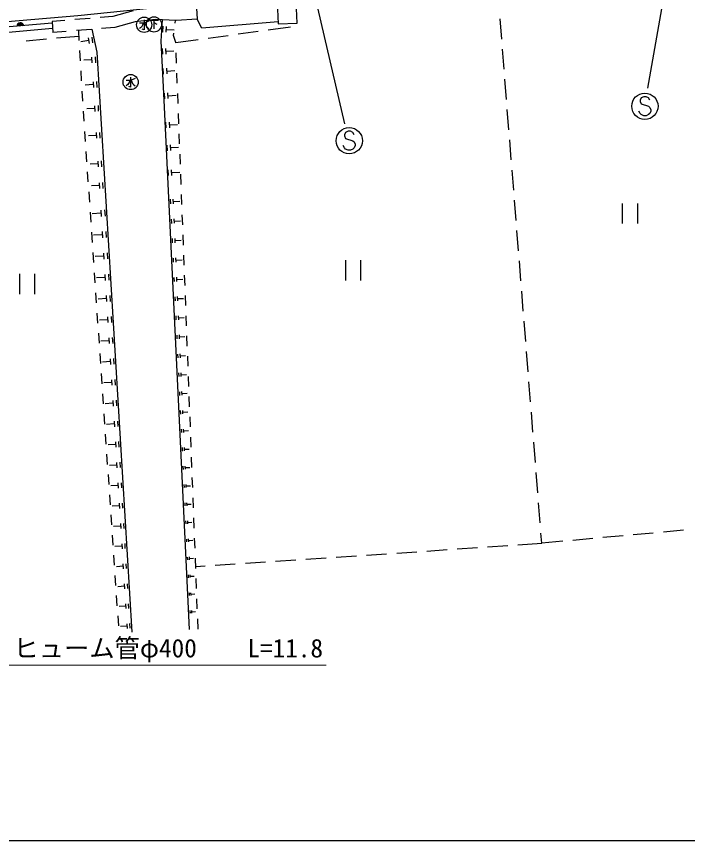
# Model space of a CAD drawing. Units: millimetres, scale not verified. Extents: x 40000 to 680000, y 20000 to 380000.
# Drawn here: x 295847 to 362218, y 205000 to 286474 of the extents above; entities that cross this region are included whole.
import ezdxf
from ezdxf.enums import TextEntityAlignment as Align

# ---------------------------------------------------------------- set-up
doc = ezdxf.new("R2010")
doc.units = ezdxf.units.MM
doc.header["$LTSCALE"] = 1000
for name, color, linetype, lineweight in [('M-BGD', 7, 'Continuous', 25), ('M-STR-HTXT', 7, 'Continuous', 13), ('M-STR-STRC', 7, 'Continuous', 25), ('M-TTL-BAND', 7, 'Continuous', 25), ('S-BGD', 7, 'Continuous', 25)]:
    doc.layers.add(name, color=color, linetype=linetype, lineweight=lineweight)
doc.styles.add('ＭＳ ゴシック', font='')
doc.styles.get('ＭＳ ゴシック').set_extended_font_data('MS Gothic')

msp = doc.modelspace()

# ---------------------------------------------------------------- linework, layer by layer
at = {"layer": 'M-BGD'}
for p, q in [((311534, 285815), (311570, 286068)), ((343841, 284247), (343683, 286241)), ((299380, 285815), (284519, 284536)), ((299423, 285278), (284565, 283999)), ((310314, 284936), (310344, 285500)), ((310652, 284918), (310682, 285482)), ((310667, 285200), (311456, 285158)), ((299804, 284347), (302000, 284543)), ((301968, 285090), (302026, 284092)), ((302951, 284374), (303044, 283817)), ((303285, 284429), (303378, 283873)), ((311367, 284606), (311397, 284824)), ((311603, 283900), (311367, 284606)), ((296816, 284080), (298808, 284258)), ((302998, 284095), (302218, 283966)), ((311604, 283865), (311603, 283900)), ((302084, 283094), (302142, 282095)), ((310309, 282736), (310275, 283299)), ((310647, 282757), (310613, 283320)), ((310630, 283039), (311419, 283087)), ((311680, 281866), (311642, 282865)), ((344078, 281257), (343920, 283250)), ((303297, 282173), (302507, 282138)), ((303284, 282455), (303309, 281891)), ((303623, 282469), (303647, 281905)), ((302200, 281097), (302258, 280099)), ((310405, 280767), (310371, 281330)), ((310744, 280788), (310709, 281351)), ((310726, 281069), (311515, 281118)), ((311756, 279868), (311718, 280867)), ((303443, 279733), (302653, 279698)), ((303431, 280015), (303455, 279451)), ((303769, 280030), (303794, 279466)), ((344316, 278266), (344158, 280260)), ((302316, 279100), (302373, 278132)), ((310525, 278330), (310490, 278893)), ((310863, 278350), (310828, 278914)), ((310845, 278632), (311634, 278681)), ((311832, 277869), (311794, 278868)), ((302373, 278132), (302375, 278102)), ((302443, 277105), (302511, 276107)), ((303585, 277365), (302796, 277331)), ((303573, 277647), (303598, 277083)), ((303911, 277662), (303936, 277098)), ((344553, 275276), (344395, 277269)), ((311908, 275870), (311870, 276870)), ((310663, 275452), (310628, 276015)), ((311001, 275473), (310966, 276036)), ((310983, 275755), (311772, 275803)), ((302580, 275109), (302648, 274112)), ((303744, 274722), (302955, 274687)), ((303732, 275004), (303756, 274440)), ((304070, 275019), (304095, 274455)), ((311984, 273872), (311946, 274871)), ((310770, 273202), (310736, 273765)), ((311108, 273223), (311074, 273786)), ((344791, 272285), (344633, 274279)), ((302716, 273114), (302784, 272116)), ((311091, 273505), (311880, 273553)), ((303902, 272172), (303926, 271608)), ((304240, 272187), (304265, 271623)), ((312060, 271873), (312022, 272873)), ((303914, 271890), (303125, 271856)), ((311226, 270756), (311192, 271319)), ((302853, 271119), (302921, 270121)), ((310888, 270735), (310854, 271299)), ((311209, 271038), (311998, 271086)), ((312136, 269875), (312098, 270874)), ((345028, 269294), (344870, 271288)), ((304043, 269748), (303253, 269713)), ((304031, 270030), (304055, 269466)), ((304369, 270045), (304394, 269481)), ((302989, 269123), (303057, 268126)), ((312212, 267876), (312174, 268875)), ((311108, 267944), (311087, 268395)), ((311379, 267957), (311357, 268408)), ((311368, 268182), (311999, 268212)), ((345266, 266304), (345108, 268298)), ((304194, 267333), (304231, 266708)), ((304569, 267356), (304607, 266730)), ((355762, 267995), (355762, 265995)), ((357262, 267995), (357262, 265995)), ((303126, 267128), (303194, 266130)), ((304213, 267021), (303337, 266968)), ((311201, 266009), (311180, 266450)), ((311466, 266022), (311445, 266463)), ((312288, 265878), (312250, 266877)), ((311455, 266242), (312073, 266272)), ((303262, 265132), (303330, 264135)), ((304345, 264898), (303482, 264846)), ((304327, 265207), (304364, 264590)), ((304697, 265229), (304734, 264612)), ((312364, 263879), (312326, 264878)), ((345503, 263313), (345345, 265307)), ((311293, 264083), (311272, 264515)), ((311552, 264096), (311532, 264528)), ((311542, 264312), (312147, 264341)), ((303399, 263137), (303467, 262139)), ((304478, 262784), (303627, 262733)), ((304459, 263088), (304496, 262481)), ((304824, 263110), (304861, 262502)), ((311385, 262167), (311365, 262590)), ((311638, 262179), (311618, 262602)), ((311628, 262391), (312220, 262419)), ((312440, 261881), (312402, 262880)), ((328381, 262381), (328381, 260381)), ((329881, 262381), (329881, 260381)), ((345741, 260323), (345583, 262316)), ((296131, 261034), (296131, 259034)), ((297631, 261034), (297631, 259034)), ((303535, 261142), (303603, 260144)), ((304591, 260979), (304627, 260380)), ((304951, 261001), (304987, 260402)), ((312516, 259882), (312478, 260881)), ((304609, 260680), (303771, 260629)), ((311476, 260260), (311456, 260674)), ((311724, 260272), (311704, 260686)), ((311714, 260479), (312292, 260507)), ((303672, 259146), (303740, 258149)), ((345978, 257332), (345820, 259326)), ((304741, 258583), (303914, 258534)), ((304723, 258879), (304758, 258288)), ((305077, 258900), (305113, 258309)), ((311567, 258363), (311547, 258767)), ((311809, 258375), (311790, 258778)), ((311799, 258577), (312365, 258604)), ((312592, 257883), (312554, 258883)), ((303808, 257151), (303876, 256153)), ((304854, 256787), (304889, 256205)), ((305203, 256808), (305238, 256226)), ((311657, 256475), (311638, 256869)), ((311894, 256486), (311875, 256881)), ((311884, 256683), (312437, 256710)), ((312668, 255885), (312630, 256884)), ((304871, 256496), (304057, 256447)), ((346216, 254341), (346058, 256335)), ((303945, 255156), (304013, 254158)), ((305001, 254417), (304199, 254369)), ((304984, 254704), (305019, 254130)), ((305328, 254724), (305362, 254151)), ((311747, 254596), (311729, 254981)), ((311978, 254607), (311960, 254992)), ((311969, 254799), (312509, 254825)), ((312744, 253886), (312706, 254886)), ((304081, 253160), (304149, 252163)), ((305114, 252629), (305148, 252065)), ((305453, 252650), (305487, 252085)), ((311836, 252726), (311818, 253102)), ((312062, 252736), (312044, 253113)), ((312053, 252925), (312580, 252950)), ((312821, 251888), (312782, 252887)), ((346453, 251351), (346295, 253345)), ((305131, 252347), (304340, 252299)), ((304218, 251165), (304286, 250167)), ((311925, 250865), (311908, 251232)), ((312146, 250875), (312128, 251242)), ((312137, 251059), (312651, 251083)), ((305260, 250285), (304481, 250239)), ((305243, 250563), (305277, 250007)), ((305577, 250583), (305610, 250027)), ((312897, 249889), (312859, 250888)), ((346691, 248360), (346533, 250354)), ((312014, 249013), (311997, 249371)), ((312229, 249023), (312212, 249381)), ((304354, 249170), (304422, 248172)), ((305372, 248506), (305405, 247959)), ((305700, 248526), (305733, 247978)), ((312220, 249202), (312722, 249226)), ((312973, 247891), (312935, 248890)), ((305388, 248232), (304622, 248186)), ((304491, 247174), (304559, 246177)), ((312102, 247170), (312086, 247519)), ((312312, 247180), (312295, 247529)), ((312303, 247355), (312792, 247378)), ((313049, 245892), (313011, 246891)), ((346928, 245370), (346770, 247363)), ((305516, 246188), (304762, 246142)), ((305500, 246457), (305532, 245918)), ((305823, 246477), (305856, 245938)), ((312190, 245336), (312174, 245676)), ((312394, 245346), (312378, 245686)), ((312386, 245516), (312862, 245539)), ((304627, 245179), (304695, 244181)), ((305946, 244436), (305978, 243906)), ((313125, 243894), (313087, 244893)), ((305644, 244152), (304901, 244107)), ((305628, 244417), (305660, 243887)), ((312277, 243511), (312261, 243842)), ((312476, 243521), (312460, 243852)), ((312468, 243686), (312932, 243709)), ((347166, 242379), (347008, 244373)), ((304764, 243184), (304832, 242186)), ((313201, 241895), (313163, 242894)), ((305770, 242124), (305039, 242080)), ((305755, 242385), (305786, 241863)), ((306068, 242404), (306099, 241882)), ((312364, 241695), (312349, 242017)), ((312557, 241704), (312542, 242027)), ((304900, 241188), (304968, 240191)), ((312550, 241866), (313001, 241887)), ((347403, 239389), (347245, 241382)), ((305881, 240362), (305912, 239848)), ((306190, 240381), (306221, 239867)), ((313277, 239896), (313239, 240896)), ((305897, 240105), (305178, 240062)), ((312451, 239888), (312436, 240201)), ((312639, 239897), (312624, 240210)), ((312631, 240054), (313070, 240075)), ((305037, 239193), (305105, 238195)), ((313353, 237898), (313315, 238897)), ((306023, 238094), (305315, 238052)), ((306007, 238347), (306038, 237842)), ((306311, 238365), (306341, 237860)), ((312537, 238090), (312522, 238394)), ((312719, 238098), (312705, 238403)), ((312712, 238251), (313138, 238271)), ((347641, 236398), (347483, 238392)), ((305173, 237198), (305241, 236200)), ((306133, 236341), (306163, 235843)), ((306431, 236358), (306461, 235861)), ((312622, 236300), (312608, 236596)), ((312800, 236308), (312786, 236604)), ((312793, 236456), (313207, 236476)), ((313429, 235899), (313391, 236899)), ((306148, 236092), (305452, 236050)), ((361821, 235676), (359829, 235494)), ((305310, 235202), (305378, 234205)), ((312707, 234519), (312694, 234806)), ((312880, 234527), (312866, 234814)), ((312873, 234671), (313275, 234690)), ((313505, 233901), (313467, 234900)), ((347800, 234392), (347720, 235401)), ((352858, 234855), (350866, 234673)), ((355846, 235129), (353854, 234947)), ((358833, 235403), (356841, 235220)), ((306273, 234098), (305588, 234057)), ((306258, 234342), (306287, 233854)), ((306551, 234360), (306581, 233871)), ((339440, 233827), (341436, 233962)), ((342433, 234030), (344429, 234164)), ((345426, 234232), (347800, 234392)), ((349871, 234582), (347800, 234392)), ((305446, 233207), (305514, 232209)), ((312792, 232747), (312779, 233025)), ((312959, 232755), (312946, 233033)), ((327467, 233018), (329463, 233153)), ((330461, 233221), (332456, 233355)), ((333454, 233423), (335449, 233558)), ((336447, 233625), (338442, 233760)), ((306383, 232352), (306411, 231872)), ((306671, 232370), (306700, 231889)), ((312953, 232894), (313342, 232912)), ((313581, 231902), (313543, 232901)), ((315495, 232210), (317490, 232344)), ((318488, 232412), (320483, 232547)), ((321481, 232614), (323476, 232749)), ((324474, 232816), (326470, 232951)), ((306397, 232112), (305724, 232072)), ((313574, 232080), (314497, 232142)), ((305583, 231212), (305651, 230214)), ((312877, 230983), (312864, 231253)), ((313038, 230991), (313026, 231260)), ((313032, 231125), (313410, 231144)), ((313657, 229904), (313619, 230903)), ((306521, 230135), (305859, 230095)), ((306507, 230371), (306535, 229898)), ((306790, 230388), (306818, 229915)), ((305719, 229216), (305787, 228219)), ((312961, 229228), (312948, 229489)), ((313117, 229235), (313105, 229496)), ((313111, 229366), (313477, 229383)), ((306644, 228165), (305994, 228126)), ((306630, 228397), (306658, 227933)), ((306908, 228414), (306936, 227950)), ((313733, 227905), (313695, 228904)), ((313044, 227481), (313032, 227734)), ((313196, 227488), (313184, 227741)), ((313190, 227615), (313543, 227632)), ((305856, 227221), (305924, 226223)), ((313809, 225907), (313771, 226906)), ((306767, 226204), (306128, 226166)), ((306753, 226432), (306780, 225976)), ((307027, 226448), (307054, 225992))]:
    msp.add_line(p, q, dxfattribs=at)
msp.add_lwpolyline([(321584, 288582), (301902, 286539), (284476, 285039)], dxfattribs=at)
msp.add_lwpolyline([(321611, 288666), (321737, 285742), (323611, 285822), (323486, 288746)], close=True, dxfattribs=at)
for radius, start, end in [(354, 13.71626, 176.12144), (283, 15.9403, 173.8974), (212, 19.68662, 170.15107), (142, 27.39835, 162.43934), (100, 37.71602, 152.12168)]:
    msp.add_arc((296228, 285489), radius, start, end, dxfattribs=at)
at = {"layer": 'M-STR-HTXT'}
msp.add_line((295034, 222353), (326484, 222353), dxfattribs=at)
at = {"layer": 'M-STR-STRC'}
for p, q in [((360584, 292523), (358270, 279373)), ((325400, 288356), (328293, 275875)), ((357646, 278424), (357528, 278188)), ((357528, 278188), (357528, 278070)), ((357528, 278070), (357646, 277833)), ((357883, 278543), (357646, 278424)), ((357646, 277833), (358356, 277597)), ((358119, 278543), (357883, 278543)), ((358356, 278424), (358119, 278543)), ((358474, 278188), (358356, 278424)), ((357528, 276888), (357410, 277124)), ((358356, 277597), (358474, 277479)), ((358474, 277479), (358592, 277243)), ((358592, 277124), (358474, 276888)), ((358592, 277243), (358592, 277124)), ((357646, 276770), (357528, 276888)), ((357883, 276652), (357646, 276770)), ((358119, 276652), (357883, 276652)), ((358356, 276770), (358119, 276652)), ((358474, 276888), (358356, 276770)), ((328405, 275016), (328287, 274779)), ((328287, 274779), (328287, 274661)), ((328287, 274661), (328405, 274425)), ((328642, 275134), (328405, 275016)), ((328878, 275134), (328642, 275134)), ((329114, 275016), (328878, 275134)), ((329232, 274779), (329114, 275016)), ((328405, 274425), (329114, 274189)), ((329114, 274189), (329232, 274070)), ((329232, 274070), (329351, 273834)), ((329351, 273834), (329351, 273716)), ((328287, 273479), (328169, 273716)), ((328405, 273361), (328287, 273479)), ((328642, 273243), (328405, 273361)), ((328878, 273243), (328642, 273243)), ((329114, 273361), (328878, 273243)), ((329232, 273479), (329114, 273361)), ((329351, 273716), (329232, 273479))]:
    msp.add_line(p, q, dxfattribs=at)
for centre in [(358001, 277597), (328760, 274189)]:
    msp.add_circle(centre, 1300, dxfattribs=at)
at = {"layer": 'M-TTL-BAND'}
msp.add_line((40000, 205000), (579000, 205000), dxfattribs=at)
at = {"layer": 'S-BGD'}
for p, q in [((307388, 287024), (305386, 286465)), ((313651, 287295), (313716, 286197)), ((300632, 286088), (299367, 285988)), ((299367, 285988), (299454, 284891)), ((303124, 286285), (301629, 286167)), ((305386, 286465), (304121, 286365)), ((309608, 286171), (307600, 285941)), ((308474, 286144), (308474, 285169)), ((308924, 285994), (308511, 285844)), ((308995, 286101), (309895, 286101)), ((309445, 286101), (309445, 285239)), ((311655, 286076), (309608, 286171)), ((313716, 286197), (311655, 286076)), ((303264, 285193), (301769, 285075)), ((305579, 285377), (304261, 285272)), ((307600, 285941), (305579, 285377)), ((308024, 285844), (308399, 285844)), ((308211, 285431), (308024, 285281)), ((308324, 285619), (308211, 285431)), ((308474, 285169), (308286, 285206)), ((308399, 285844), (308324, 285619)), ((308511, 285844), (308661, 285506)), ((308661, 285506), (308774, 285394)), ((308774, 285394), (308924, 285281)), ((309445, 285876), (309745, 285726)), ((320745, 285151), (322953, 285453)), ((300772, 284996), (299454, 284891)), ((314801, 284338), (316782, 284609)), ((317773, 284744), (319755, 285015)), ((311603, 283900), (313810, 284202)), ((307140, 280476), (307140, 279501)), ((307590, 280326), (307177, 280176)), ((306690, 280176), (307065, 280176)), ((306877, 279763), (306690, 279613)), ((306990, 279951), (306877, 279763)), ((307140, 279501), (306952, 279538)), ((307065, 280176), (306990, 279951)), ((307177, 280176), (307327, 279838)), ((307327, 279838), (307440, 279726)), ((307440, 279726), (307590, 279613))]:
    msp.add_line(p, q, dxfattribs=at)
for points in [[(310273, 286150), (310133, 284034), (310417, 278203), (312921, 225873)], [(321728, 285946), (314168, 285331), (313716, 286197)], [(307278, 225603), (303834, 282929), (303348, 285220)]]:
    msp.add_lwpolyline(points, dxfattribs=at)
for centre in [(308474, 285656), (309445, 285689), (307140, 279988)]:
    msp.add_circle(centre, 750, dxfattribs=at)

# ---------------------------------------------------------------- texts
at = {"layer": 'M-STR-HTXT', "style": 'ＭＳ ゴシック'}
msp.add_text('ヒューム管φ400\u3000\u3000L=11.8', height=1833, dxfattribs=at).set_placement((310859, 222553), align=Align.BOTTOM_CENTER)

doc.saveas('drawing.dxf')
